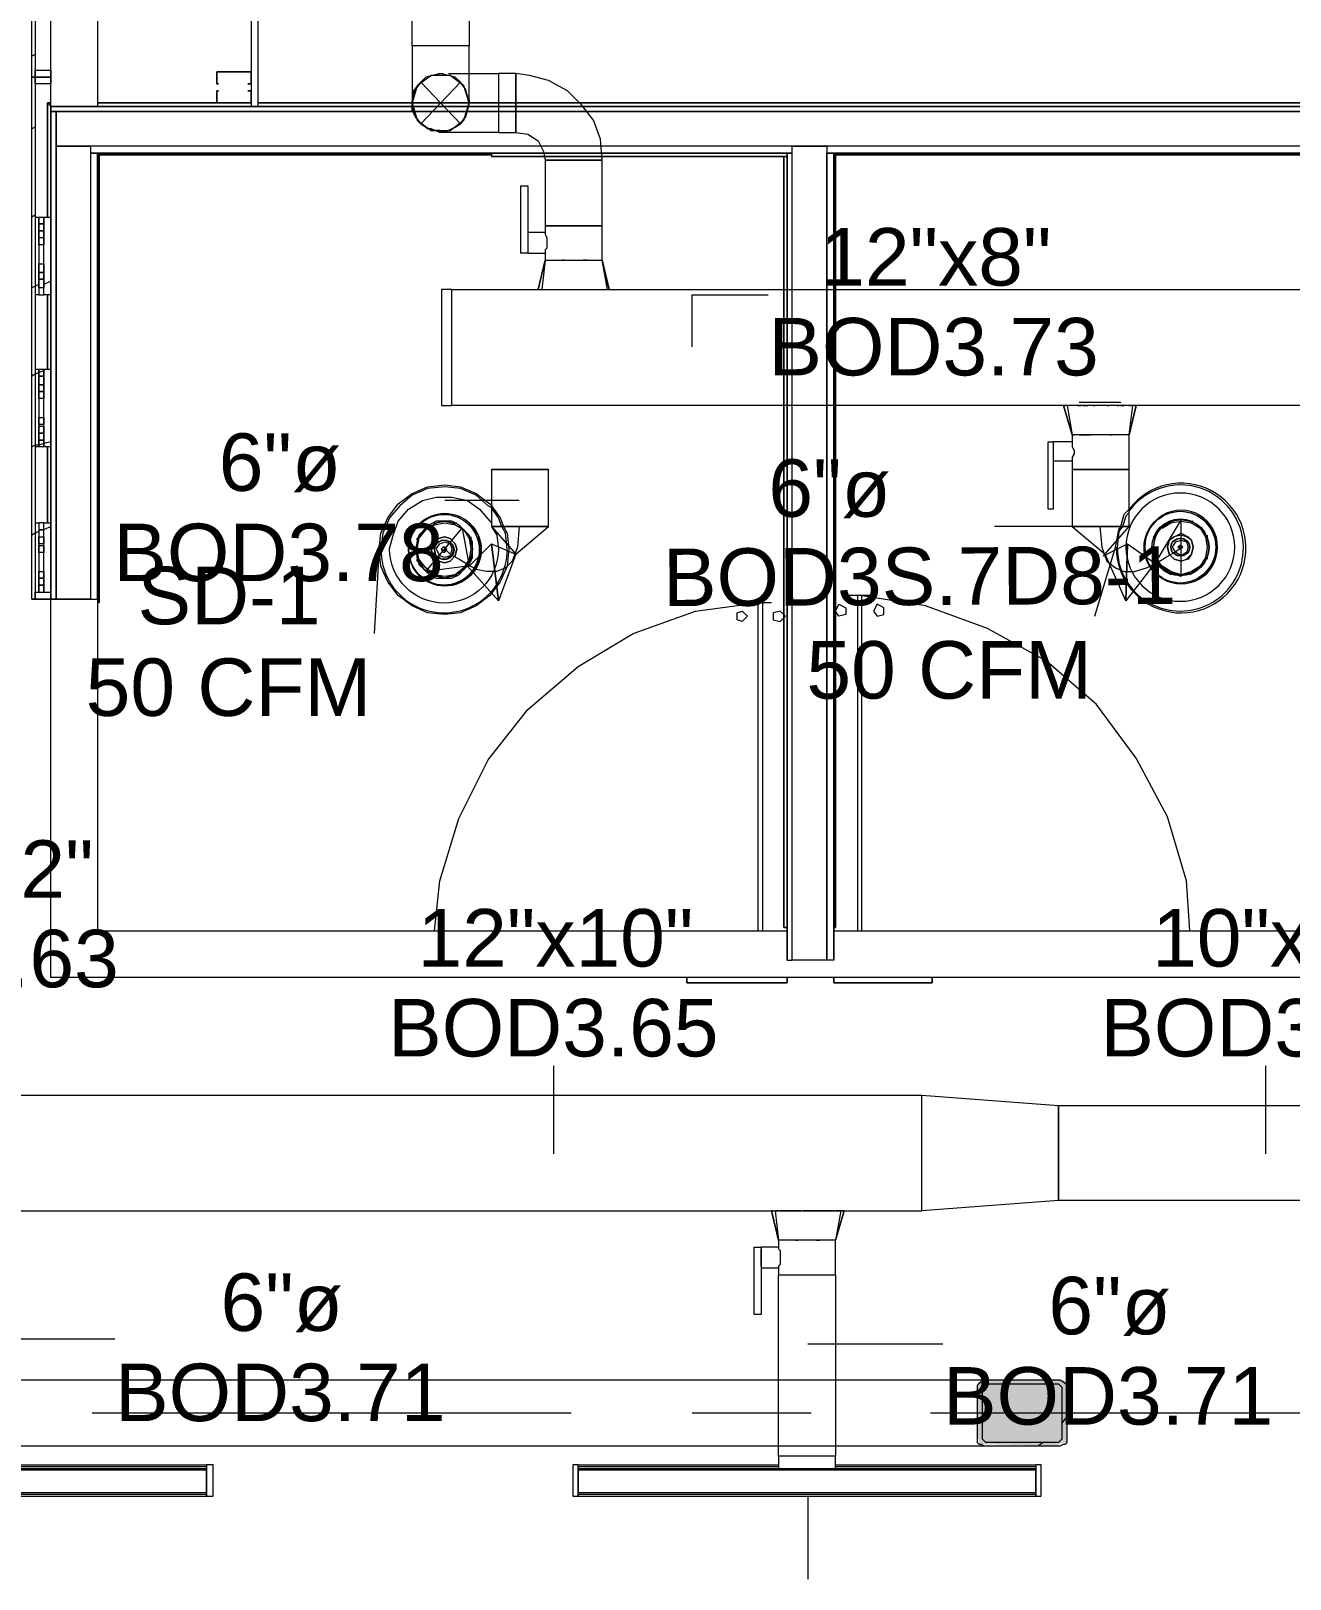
# Model space of a CAD drawing. Header units: metres. Extents: x 98 to 337, y -7 to 53.
# Drawn here: x 118.631 to 121.969, y 11.615 to 15.718 of the extents above; entities that cross this region are included whole.
import ezdxf

# ---------------------------------------------------------------- set-up
doc = ezdxf.new("R2010")
doc.units = ezdxf.units.M
doc.layers.add('HVAC - Ductos', color=5, linetype='Continuous', lineweight=0)
doc.layers.add('PDF_Text', color=7, linetype='Continuous', lineweight=0)
doc.layers.add('PDF_Geometry', color=7, linetype='Continuous', lineweight=0, true_color=0xaaaaaa)
doc.layers.add('PDF_Solid Fills', color=7, linetype='Continuous', lineweight=0, true_color=0xffffff)
doc.styles.add('PDF Helvetica', font='')
doc.styles.get('PDF Helvetica').set_extended_font_data('Helvetica')

msp = doc.modelspace()

# ---------------------------------------------------------------- hatches: boundary and pattern name
at = {"layer": 'PDF_Solid Fills', "lineweight": 0, "transparency": 33554559}
msp.add_hatch(color=256, dxfattribs=at).paths.add_polyline_path([(121.1399, 11.9858), (121.1445, 11.9858), (121.1445, 11.9721), (121.1582, 11.9721), (121.3553, 11.9675), (121.3553, 11.9721), (121.369, 11.9766), (121.3781, 11.9766), (121.3781, 12.1324), (121.369, 12.1416), (121.1491, 12.1416), (121.1445, 12.137), (121.1399, 12.1324)])

# ---------------------------------------------------------------- linework, layer by layer
at = {"layer": 'HVAC - Ductos', "lineweight": 0}
for points in [[(119.7929, 15.5275), (119.7883, 15.5091), (119.7837, 15.4909), (119.77, 15.4725), (119.7562, 15.4633), (119.7379, 15.4542), (119.715, 15.4496), (119.7379, 15.4542), (119.7562, 15.4633), (119.77, 15.4725), (119.7837, 15.4909), (119.7883, 15.5091), (119.7929, 15.5275), (119.7929, 15.5367), (119.7929, 15.5275), (119.7929, 15.5321), (119.7929, 15.5549), (119.7929, 15.5825), (119.7929, 15.6191), (119.7929, 15.6604), (119.7929, 15.6787), (119.7883, 15.6787), (119.7837, 15.6787), (119.77, 15.6787), (119.7562, 15.6787), (119.7379, 15.6787), (119.715, 15.6787), (119.6967, 15.6787), (119.6783, 15.6787), (119.6646, 15.6787), (119.6508, 15.6787), (119.6417, 15.6787), (119.6417, 17.1585)], [(119.7929, 17.1585), (119.7929, 15.6787), (119.7883, 15.6787), (119.7837, 15.6787), (119.77, 15.6787), (119.7562, 15.6787), (119.7379, 15.6787), (119.715, 15.6787), (119.6967, 15.6787), (119.6783, 15.6787), (119.6646, 15.6787), (119.6508, 15.6787), (119.6417, 15.6787), (119.6417, 15.6374), (119.6417, 15.5962), (119.6417, 15.5641), (119.6417, 15.5413), (119.6417, 15.5275)], [(119.6462, 15.5046), (119.6417, 15.5275), (119.6462, 15.5595), (119.6646, 15.5825), (119.6921, 15.6007), (119.715, 15.6053), (119.7242, 15.6053)], [(119.7929, 15.5367), (119.7883, 15.5458), (119.7837, 15.5641), (119.77, 15.5825), (119.7562, 15.5962), (119.7379, 15.6007), (119.715, 15.6053), (119.6967, 15.6007), (119.6783, 15.5962), (119.6646, 15.5825), (119.6508, 15.5641), (119.6417, 15.5458), (119.6417, 15.5321)], [(119.7929, 15.6053), (119.8067, 15.6053), (119.8525, 15.6053), (119.8707, 15.6053), (119.8707, 15.6007), (119.8707, 15.5962), (119.8707, 15.5825), (119.8707, 15.5641), (119.8707, 15.5458), (119.8707, 15.5275), (119.8707, 15.5091), (119.8707, 15.4909), (119.8707, 15.4725), (119.8707, 15.4633), (119.8707, 15.4542), (119.8707, 15.4496), (119.8249, 15.4496), (119.7837, 15.4496), (119.7516, 15.4496), (119.7287, 15.4496), (119.7196, 15.4496)], [(119.7379, 15.6053), (119.7425, 15.6053), (119.77, 15.6053), (119.7929, 15.6053)], [(119.6646, 15.5825), (119.77, 15.4725)], [(119.77, 15.5825), (119.6646, 15.4725)], [(119.6462, 15.5), (119.6462, 15.5046)], [(119.6829, 15.4587), (119.66, 15.4771), (119.6462, 15.5)], [(119.6921, 15.4587), (119.6875, 15.4587), (119.6829, 15.4587)], [(119.7196, 15.4496), (119.715, 15.4496), (119.6921, 15.4587)], [(119.715, 15.4542), (119.715, 15.4496)], [(119.9945, 15.1838), (119.9945, 15.1793), (119.9991, 15.1701), (119.9991, 15.1609), (119.9991, 15.1518), (119.9991, 15.1426), (119.9945, 15.138), (119.9945, 15.1335), (119.9945, 15.1289)], [(119.9762, 15.0327), (119.9945, 15.1106), (119.9762, 15.0327)], [(119.9945, 15.1106), (119.9854, 15.0327), (119.9945, 15.0327)], [(120.1456, 15.0327), (120.1548, 15.0327), (120.1594, 15.0327), (120.164, 15.0327), (120.1456, 15.1106), (120.164, 15.0327)], [(120.1594, 15.0327), (120.1456, 15.1106)], [(121.4056, 14.7257), (121.4148, 14.7257), (119.7471, 14.7257), (119.7471, 15.0327), (119.7196, 15.0327), (119.7196, 14.7257), (119.7471, 14.7257), (119.7471, 15.0327), (122.1479, 15.0327), (122.1479, 14.7257), (121.5202, 14.7257), (121.5293, 14.7257)], [(119.9762, 15.0327), (119.9808, 15.0327)], [(119.9991, 15.0327), (120.0174, 15.0327)], [(120.022, 15.0327), (120.0265, 15.0327), (120.0357, 15.0327), (120.0494, 15.0327), (120.054, 15.0327), (120.0586, 15.0327), (120.0816, 15.0327), (120.0861, 15.0327), (120.0907, 15.0327), (120.1044, 15.0327), (120.1136, 15.0327), (120.1182, 15.0327), (120.1228, 15.0327), (120.1411, 15.0327)], [(121.4102, 14.7348), (121.4331, 14.7348), (121.4561, 14.7348), (121.4789, 14.7348), (121.5019, 14.7348), (121.5202, 14.7348)], [(121.3782, 14.7257), (121.3919, 14.6478), (121.3919, 14.6295), (121.3415, 14.6295), (121.3415, 14.6249), (121.3415, 14.6203), (121.3415, 14.6157), (121.3415, 14.6111), (121.3415, 14.602), (121.3415, 14.5974), (121.3415, 14.5882), (121.3415, 14.5836), (121.3415, 14.5791), (121.3919, 14.5791), (121.3919, 14.5562), (121.401, 14.5562), (121.4102, 14.5562), (121.4285, 14.5562), (121.4469, 14.5562), (121.4652, 14.5562), (121.4881, 14.5562), (121.5065, 14.5562), (121.5202, 14.5562), (121.5339, 14.5562), (121.5385, 14.5562), (121.5431, 14.5562), (121.5431, 14.6478), (121.5385, 14.6478), (121.5339, 14.6478), (121.5202, 14.6478), (121.5065, 14.6478), (121.4881, 14.6478), (121.4652, 14.6478), (121.4469, 14.6478), (121.4285, 14.6478), (121.4102, 14.6478), (121.401, 14.6478), (121.3965, 14.6478), (121.3919, 14.6478), (121.3965, 14.6478), (121.3919, 14.6478)], [(121.3919, 14.7257), (121.3827, 14.7257), (121.3782, 14.7257), (121.3736, 14.7257), (121.369, 14.7257), (121.3736, 14.7257)], [(121.369, 14.7257), (121.3919, 14.6478), (121.369, 14.7257)], [(121.5385, 14.7257), (121.5202, 14.7257), (121.5019, 14.7257), (121.4789, 14.7257), (121.4561, 14.7257), (121.4331, 14.7257), (121.4102, 14.7257), (121.3965, 14.7257)], [(121.4194, 14.7257), (121.424, 14.7257), (121.4331, 14.7257)], [(121.4469, 14.7257), (121.4515, 14.7257)], [(121.4835, 14.7257), (121.4881, 14.7257)], [(121.5111, 14.7257), (121.5156, 14.7257)], [(121.5431, 14.6478), (121.5523, 14.7257), (121.5431, 14.7257), (121.5477, 14.7257)], [(121.3919, 14.6295), (121.3919, 14.6249), (121.3919, 14.6203), (121.3919, 14.6157), (121.3965, 14.6065), (121.3965, 14.5974), (121.3919, 14.5882), (121.3919, 14.5836), (121.3919, 14.5791)], [(119.8525, 14.4049), (120.0036, 14.4049), (119.8525, 14.4049), (119.9166, 14.3316), (119.8707, 14.208), (119.8525, 14.3591), (119.9166, 14.3316), (120.0036, 14.4049), (120.0036, 14.5562)], [(121.4743, 14.3271), (121.5385, 14.3591), (121.5339, 14.208), (121.4789, 14.3316), (121.4743, 14.3271), (121.5431, 14.4049), (121.5431, 14.5562), (121.5385, 14.5562), (121.5339, 14.5562), (121.5202, 14.5562), (121.5065, 14.5562), (121.4881, 14.5562), (121.4652, 14.5562), (121.4469, 14.5562), (121.4285, 14.5562), (121.4102, 14.5562), (121.401, 14.5562), (121.3919, 14.5562), (121.3919, 14.4049), (121.5431, 14.4049), (121.3919, 14.4049), (121.4789, 14.3316)], [(119.8845, 14.4049), (119.8937, 14.3867), (119.8983, 14.3454), (119.8937, 14.2996), (119.8753, 14.2584), (119.8479, 14.2217), (119.8112, 14.1942), (119.77, 14.1758), (119.7287, 14.1713), (119.6829, 14.1758), (119.6417, 14.1942), (119.605, 14.2217), (119.5776, 14.2584), (119.5592, 14.2996), (119.5546, 14.3454), (119.5592, 14.3867), (119.5776, 14.4279), (119.605, 14.4645), (119.6417, 14.492), (119.6829, 14.5103), (119.7287, 14.5149), (119.77, 14.5103), (119.8112, 14.492), (119.8479, 14.4645), (119.8525, 14.4599)], [(119.9257, 14.4737), (119.7287, 14.4737)], [(119.8525, 14.4599), (119.8753, 14.4279), (119.8845, 14.4049)], [(119.8799, 14.4049), (119.8707, 14.4279), (119.8525, 14.4553)], [(121.5202, 14.4049), (121.5293, 14.4371), (121.5431, 14.4508)], [(119.7975, 14.3775), (119.7975, 14.3729), (119.7975, 14.3683), (119.8021, 14.3454), (119.8021, 14.3637), (119.7929, 14.3821), (119.7791, 14.3958), (119.7654, 14.4095), (119.7471, 14.4187), (119.7287, 14.4187), (119.7059, 14.4187), (119.6875, 14.4095), (119.6738, 14.3958), (119.66, 14.3821), (119.6554, 14.3637), (119.6508, 14.3454), (119.6554, 14.3225), (119.66, 14.3042), (119.6738, 14.2905), (119.6875, 14.2767), (119.7059, 14.2675), (119.7287, 14.2675), (119.7471, 14.2675), (119.7654, 14.2767), (119.7791, 14.2905), (119.7929, 14.3042), (119.8021, 14.3225), (119.8021, 14.3454), (119.7975, 14.3225), (119.7929, 14.3087), (119.7791, 14.2905), (119.7654, 14.2813), (119.7471, 14.2721), (119.7287, 14.2675), (119.7059, 14.2721), (119.6921, 14.2813), (119.6738, 14.2905), (119.6646, 14.3087), (119.6554, 14.3225), (119.6554, 14.3454), (119.6554, 14.3637), (119.6646, 14.3821), (119.6738, 14.3958), (119.6921, 14.4049), (119.7059, 14.4141), (119.7287, 14.4187), (119.7471, 14.4141), (119.7654, 14.4049), (119.7791, 14.3958), (119.7929, 14.3821), (119.7975, 14.3637), (119.8021, 14.3454), (119.7975, 14.3179), (119.7975, 14.3133)], [(119.66, 14.3729), (119.6738, 14.3958), (119.6967, 14.4095)], [(119.6967, 14.4141), (119.7013, 14.4141), (119.7287, 14.4187), (119.7516, 14.4141), (119.7562, 14.4141), (119.7608, 14.4141)], [(119.9257, 14.4049), (119.9211, 14.35), (119.9074, 14.3133), (119.8891, 14.295), (119.8662, 14.2859), (119.8387, 14.2859), (119.8112, 14.2905), (119.7883, 14.3042), (119.7654, 14.3179), (119.7425, 14.3316), (119.7333, 14.3408), (119.7287, 14.3454)], [(119.7562, 14.4095), (119.7791, 14.3958), (119.7929, 14.3729)], [(119.8525, 14.4141), (119.8525, 14.4049)], [(121.4515, 14.1667), (121.5065, 14.35), (121.5156, 14.3958), (121.5202, 14.4049)], [(121.4652, 14.4049), (121.4698, 14.35), (121.4835, 14.3133), (121.5065, 14.295), (121.5293, 14.2859), (121.5569, 14.2859), (121.5889, 14.295), (121.6164, 14.3087), (121.6393, 14.3225), (121.6622, 14.3362), (121.6759, 14.3454), (121.6805, 14.35)], [(121.5431, 14.4416), (121.5339, 14.4325), (121.5247, 14.4049)], [(121.6164, 14.3042), (121.6805, 14.2721), (121.6805, 14.4233), (121.6118, 14.3087), (121.5339, 14.208), (121.5385, 14.3591), (121.6164, 14.3042), (121.6118, 14.3087)], [(121.6302, 14.4004), (121.6531, 14.4141), (121.6805, 14.4187), (121.708, 14.4141), (121.731, 14.4004), (121.7447, 14.3775), (121.7493, 14.35), (121.7447, 14.3225), (121.731, 14.2996), (121.708, 14.2859), (121.6805, 14.2767), (121.6531, 14.2859), (121.6302, 14.2996), (121.6118, 14.3225), (121.6072, 14.35), (121.6118, 14.3775), (121.6256, 14.4004)], [(121.6072, 14.3775), (121.6118, 14.3821), (121.6256, 14.4004), (121.6485, 14.4141)], [(121.6485, 14.4187), (121.6531, 14.4187), (121.6805, 14.4233), (121.7034, 14.4187), (121.708, 14.4187), (121.7126, 14.4187)], [(121.708, 14.4141), (121.731, 14.4004), (121.7447, 14.3821)], [(119.6554, 14.3683), (119.6554, 14.3729), (119.66, 14.3775)], [(119.66, 14.3179), (119.6554, 14.3454), (119.66, 14.3683)], [(119.7883, 14.2996), (119.6783, 14.2859), (119.7745, 14.4004), (119.7929, 14.2996), (119.8525, 14.3591), (119.8707, 14.208), (119.7883, 14.2996), (119.7929, 14.2996)], [(121.6118, 14.3225), (121.6072, 14.35), (121.6118, 14.3729)], [(121.7493, 14.3821), (121.7493, 14.3775)], [(121.7493, 14.3729), (121.7538, 14.35), (121.7493, 14.3225), (121.7493, 14.3179)], [(119.5546, 14.3454), (119.5409, 14.1209)], [(121.6531, 14.2767), (121.6485, 14.2813), (121.6256, 14.2996), (121.6118, 14.3179), (121.6072, 14.3225)], [(119.7013, 14.2721), (119.6967, 14.2721), (119.6967, 14.2767), (119.6738, 14.2905), (119.66, 14.3133), (119.6554, 14.3133), (119.6554, 14.3179)], [(119.7929, 14.3133), (119.7791, 14.2905), (119.7562, 14.2767)], [(119.7883, 14.2996), (119.7929, 14.2996)], [(121.7034, 14.2813), (121.6805, 14.2767), (121.6531, 14.2813)], [(121.7126, 14.2813), (121.708, 14.2813), (121.7034, 14.2767)], [(121.7447, 14.3179), (121.731, 14.2996), (121.708, 14.2813)], [(119.7516, 14.2767), (119.7287, 14.2675), (119.7013, 14.2767)], [(119.7608, 14.2767), (119.7562, 14.2721), (119.7516, 14.2721)], [(118.0519, 12.5906), (118.0519, 12.8976), (120.9933, 12.8976)], [(118.0519, 12.5906), (120.9933, 12.5906)], [(120.778, 12.5906), (120.7642, 12.5127), (120.7596, 12.5127), (120.755, 12.5127), (120.7458, 12.5127), (120.7276, 12.5127), (120.7092, 12.5127), (120.6909, 12.5127), (120.668, 12.5127), (120.6496, 12.5127), (120.636, 12.5127), (120.6222, 12.5127), (120.6176, 12.5127), (120.613, 12.5127), (120.613, 12.4944), (120.5672, 12.4944), (120.5672, 12.3157), (120.5489, 12.3157), (120.5489, 12.4944), (120.5672, 12.4944)], [(120.613, 12.5906), (120.6038, 12.5906), (120.613, 12.5127), (120.5947, 12.5906), (120.5993, 12.5906), (120.5947, 12.5906), (120.613, 12.5127)], [(120.6726, 12.5906), (120.668, 12.5906), (120.6542, 12.5906), (120.6451, 12.5906), (120.6405, 12.5906), (120.636, 12.5906), (120.6176, 12.5906)], [(120.7596, 12.5906), (120.7458, 12.5906), (120.7367, 12.5906), (120.7322, 12.5906), (120.723, 12.5906), (120.7092, 12.5906), (120.7046, 12.5906), (120.7, 12.5906), (120.6772, 12.5906)], [(120.7825, 12.5906), (120.7871, 12.5906), (120.7825, 12.5906), (120.778, 12.5906), (120.7734, 12.5906), (120.7642, 12.5906)], [(120.7871, 12.5906), (120.7642, 12.5127), (120.7871, 12.5906)], [(120.5672, 12.4394), (120.613, 12.4394), (120.613, 12.4211), (120.6176, 12.4211), (120.6222, 12.4211), (120.636, 12.4211), (120.6496, 12.4211), (120.668, 12.4211), (120.6909, 12.4211), (120.7092, 12.4211), (120.7276, 12.4211), (120.7458, 12.4211), (120.755, 12.4211), (120.7642, 12.4211), (120.7642, 11.94), (120.7596, 11.94), (120.755, 11.94), (120.7413, 11.94), (120.7276, 11.94), (120.7092, 11.94), (120.6909, 11.94), (120.6726, 11.94), (120.6542, 11.94), (120.636, 11.94), (120.6268, 11.94), (120.6176, 11.94), (120.613, 11.94), (120.613, 11.908), (120.6176, 11.908), (120.6268, 11.908), (120.636, 11.908), (120.6542, 11.908), (120.6726, 11.908), (120.6909, 11.908), (120.7092, 11.908), (120.7276, 11.908), (120.7413, 11.908), (120.755, 11.908), (120.7596, 11.908), (120.7642, 11.908), (120.7642, 11.94), (120.755, 11.94), (120.7458, 11.94), (120.7276, 11.94), (120.7092, 11.94), (120.6909, 11.94), (120.668, 11.94), (120.6496, 11.94), (120.636, 11.94), (120.6222, 11.94), (120.6176, 11.94), (120.613, 11.94), (120.613, 12.4211), (120.6176, 12.4211), (120.6222, 12.4211), (120.636, 12.4211), (120.6496, 12.4211), (120.668, 12.4211), (120.6909, 12.4211), (120.7092, 12.4211), (120.7276, 12.4211), (120.7458, 12.4211), (120.755, 12.4211), (120.7642, 12.4211), (120.7642, 12.5127)], [(120.5672, 12.444), (120.5672, 12.4486), (120.5672, 12.4532), (120.5672, 12.4624), (120.5672, 12.4669), (120.5672, 12.4715), (120.5672, 12.4806), (120.5672, 12.4852), (120.5672, 12.4898)], [(120.613, 12.4944), (120.613, 12.4898), (120.6176, 12.4852), (120.6176, 12.4806), (120.6176, 12.4715), (120.6176, 12.4624), (120.6176, 12.4532), (120.6176, 12.4486), (120.613, 12.444), (120.613, 12.4394)], [(118.565, 11.9171), (119.0964, 11.9171), (119.0964, 11.9125), (119.0964, 11.8942), (119.0964, 11.885)], [(119.0964, 11.9125), (118.565, 11.9125)], [(120.0816, 11.885), (120.0816, 11.8942), (120.0816, 11.9125), (120.0816, 11.9171), (120.613, 11.9171)], [(120.613, 11.9125), (120.0816, 11.9125)], [(120.7642, 11.9171), (121.2956, 11.9171), (121.2956, 11.9125), (121.2956, 11.8942), (121.2956, 11.885)], [(121.2956, 11.9125), (120.7642, 11.9125)], [(119.0964, 11.8621), (119.0964, 11.8575), (119.0964, 11.853), (119.0964, 11.8346), (119.0964, 11.8392), (117.8869, 11.8392), (117.8869, 11.8346), (117.8869, 11.853), (117.8869, 11.8575), (117.8869, 11.8621)], [(119.0964, 11.8988), (119.0964, 11.8942), (119.0964, 11.8896)], [(120.0816, 11.8896), (120.0816, 11.8942), (120.0816, 11.8988)], [(121.2956, 11.8621), (121.2956, 11.8575), (121.2956, 11.853), (121.2956, 11.8346), (121.2956, 11.8392), (120.0816, 11.8392), (120.0816, 11.8346), (120.0816, 11.853), (120.0816, 11.8575), (120.0816, 11.8621)], [(121.2956, 11.8988), (121.2956, 11.8942), (121.2956, 11.8896)], [(117.8869, 11.8346), (119.0964, 11.8346)], [(119.0964, 11.8575), (119.0964, 11.853), (119.0964, 11.8484)], [(120.0816, 11.8484), (120.0816, 11.853), (120.0816, 11.8575)], [(120.0816, 11.8346), (121.2956, 11.8346)], [(121.2956, 11.8575), (121.2956, 11.853), (121.2956, 11.8484)]]:
    msp.add_lwpolyline(points, dxfattribs=at)
for points in [[(119.7791, 15.5733), (119.7425, 15.6007), (119.6921, 15.6007), (119.6554, 15.5733), (119.6417, 15.5275), (119.6554, 15.4817), (119.6921, 15.4542), (119.7425, 15.4542), (119.7791, 15.4817), (119.7929, 15.5275)], [(119.9166, 15.4496), (119.9166, 15.4542), (119.9166, 15.4633), (119.9166, 15.4725), (119.9166, 15.4909), (119.9166, 15.5091), (119.9166, 15.5275), (119.9166, 15.5458), (119.9166, 15.5641), (119.9166, 15.5825), (119.9166, 15.5962), (119.9166, 15.6007), (119.9166, 15.6053), (119.8707, 15.6053), (119.8707, 15.6007), (119.8707, 15.5962), (119.8707, 15.5825), (119.8707, 15.5641), (119.8707, 15.5458), (119.8707, 15.5275), (119.8707, 15.5091), (119.8707, 15.4909), (119.8707, 15.4725), (119.8707, 15.4633), (119.8707, 15.4542), (119.8707, 15.4496)], [(119.9166, 15.6053), (119.9166, 15.6007), (119.9166, 15.5962), (119.9166, 15.5825), (119.9166, 15.5641), (119.9166, 15.5458), (119.9166, 15.5275), (119.9166, 15.5091), (119.9166, 15.4909), (119.9166, 15.4725), (119.9166, 15.4633), (119.9166, 15.4542), (119.9166, 15.4496), (119.9487, 15.445), (119.9762, 15.4267), (119.9899, 15.3992), (119.9945, 15.3763), (119.9991, 15.3763), (120.0036, 15.3763), (120.0174, 15.3763), (120.0311, 15.3763), (120.0494, 15.3763), (120.0724, 15.3763), (120.0907, 15.3763), (120.109, 15.3763), (120.1228, 15.3763), (120.1365, 15.3763), (120.1456, 15.3763), (120.1411, 15.4312), (120.1228, 15.4817), (120.0907, 15.5229), (120.054, 15.5595), (120.0036, 15.5871), (119.9533, 15.6007)], [(119.715, 15.4542), (119.6967, 15.4542), (119.6783, 15.4633), (119.6646, 15.4725), (119.6508, 15.4909), (119.6417, 15.5091), (119.6417, 15.5275), (119.6417, 15.5321), (119.6417, 15.5275), (119.6417, 15.5091), (119.6508, 15.4909), (119.6646, 15.4725), (119.6783, 15.4633), (119.6967, 15.4542)], [(120.1456, 15.2022), (120.1365, 15.2022), (120.1228, 15.2022), (120.109, 15.2022), (120.0907, 15.2022), (120.0724, 15.2022), (120.0494, 15.2022), (120.0311, 15.2022), (120.0174, 15.2022), (120.0036, 15.2022), (119.9991, 15.2022), (119.9945, 15.2022), (119.9991, 15.2022), (120.0036, 15.2022), (120.0174, 15.2022), (120.0311, 15.2022), (120.0494, 15.2022), (120.0724, 15.2022), (120.0907, 15.2022), (120.109, 15.2022), (120.1228, 15.2022), (120.1365, 15.2022), (120.1456, 15.2022), (120.1456, 15.3763), (120.1365, 15.3763), (120.1228, 15.3763), (120.109, 15.3763), (120.0907, 15.3763), (120.0724, 15.3763), (120.0494, 15.3763), (120.0311, 15.3763), (120.0174, 15.3763), (120.0036, 15.3763), (119.9991, 15.3763), (119.9945, 15.3763), (119.9945, 15.2022), (119.9945, 15.1838), (119.9487, 15.1838), (119.9487, 15.1793), (119.9487, 15.1747), (119.9487, 15.1701), (119.9487, 15.1655), (119.9487, 15.1563), (119.9487, 15.1518), (119.9487, 15.1426), (119.9487, 15.138), (119.9487, 15.1335), (119.9487, 15.1289), (119.9303, 15.1289), (119.9303, 15.3076), (119.9487, 15.3076), (119.9487, 15.1289), (119.9945, 15.1289), (119.9945, 15.1106), (119.9991, 15.1106), (120.0036, 15.1106), (120.0174, 15.1106), (120.0311, 15.1106), (120.0494, 15.1106), (120.0724, 15.1106), (120.0907, 15.1106), (120.109, 15.1106), (120.1228, 15.1106), (120.1365, 15.1106), (120.1411, 15.1106), (120.1456, 15.1106)], [(120.0449, 15.1106), (120.0403, 15.1106)], [(120.1044, 15.1106), (120.0998, 15.1106), (120.0953, 15.1106), (120.0998, 15.1106)], [(121.5614, 14.7257), (121.5431, 14.6478), (121.5614, 14.7257), (121.5569, 14.7257)], [(121.3415, 14.4508), (121.3278, 14.4508), (121.3278, 14.6295), (121.3415, 14.6295)], [(121.4102, 14.6478), (121.4377, 14.6478), (121.4423, 14.6478), (121.4377, 14.6478)], [(121.4927, 14.6478), (121.4973, 14.6478)], [(119.8525, 14.5562), (119.8616, 14.5562), (119.8707, 14.5562), (119.8891, 14.5562), (119.9074, 14.5562), (119.9257, 14.5562), (119.9487, 14.5562), (119.967, 14.5562), (119.9808, 14.5562), (119.9945, 14.5562), (119.9991, 14.5562), (120.0036, 14.5562), (119.9991, 14.5562), (119.9945, 14.5562), (119.9808, 14.5562), (119.967, 14.5562), (119.9487, 14.5562), (119.9257, 14.5562), (119.9074, 14.5562), (119.8891, 14.5562), (119.8707, 14.5562), (119.8616, 14.5562)], [(119.6554, 14.3454), (119.66, 14.3729), (119.6783, 14.3958), (119.7013, 14.4095), (119.7287, 14.4141), (119.7562, 14.4095), (119.7791, 14.3958), (119.7929, 14.3729), (119.7975, 14.3454), (119.7929, 14.3179), (119.7791, 14.295), (119.7562, 14.2767), (119.7287, 14.2721), (119.7013, 14.2767), (119.6783, 14.295), (119.66, 14.3179)], [(119.8525, 14.4049), (119.8616, 14.4049), (119.8707, 14.4049), (119.8891, 14.4049), (119.9074, 14.4049), (119.9257, 14.4049), (119.9487, 14.4049), (119.967, 14.4049), (119.9808, 14.4049), (119.9945, 14.4049), (119.9991, 14.4049), (120.0036, 14.4049), (119.9991, 14.4049), (119.9945, 14.4049), (119.9808, 14.4049), (119.967, 14.4049), (119.9487, 14.4049), (119.9257, 14.4049), (119.9074, 14.4049), (119.8891, 14.4049), (119.8707, 14.4049), (119.8616, 14.4049)], [(121.3919, 14.4049), (121.401, 14.4049), (121.4102, 14.4049), (121.4285, 14.4049), (121.4469, 14.4049), (121.4652, 14.4049), (121.4881, 14.4049), (121.5065, 14.4049), (121.5202, 14.4049), (121.5339, 14.4049), (121.5385, 14.4049), (121.5431, 14.4049), (121.5385, 14.4049), (121.5339, 14.4049), (121.5202, 14.4049), (121.5065, 14.4049), (121.4881, 14.4049), (121.4652, 14.4049), (121.4469, 14.4049), (121.4285, 14.4049), (121.4102, 14.4049), (121.401, 14.4049)], [(119.7608, 14.3454), (119.7562, 14.3591), (119.7425, 14.3729), (119.7287, 14.3775), (119.7105, 14.3729), (119.6967, 14.3591), (119.6921, 14.3454), (119.6967, 14.3591), (119.7105, 14.3729), (119.7287, 14.3775), (119.7425, 14.3729), (119.7562, 14.3591)], [(119.7013, 14.3454), (119.7059, 14.3591), (119.7196, 14.3683), (119.7333, 14.3683), (119.7471, 14.3591), (119.7516, 14.3454), (119.7471, 14.3271), (119.7333, 14.3179), (119.7196, 14.3179), (119.7059, 14.3271)], [(119.7059, 14.3454), (119.715, 14.3591), (119.7287, 14.3637), (119.7425, 14.3591), (119.7471, 14.3454), (119.7425, 14.3271), (119.7287, 14.3225), (119.715, 14.3271)], [(121.7126, 14.35), (121.708, 14.3683), (121.6943, 14.3775), (121.6805, 14.3821), (121.6622, 14.3775), (121.6485, 14.3683), (121.6439, 14.35), (121.6485, 14.3683), (121.6622, 14.3775), (121.6805, 14.3867), (121.6989, 14.3775), (121.708, 14.3683)], [(121.6531, 14.35), (121.6576, 14.3637), (121.6714, 14.3729), (121.6851, 14.3729), (121.6989, 14.3637), (121.7034, 14.35), (121.6989, 14.3362), (121.6851, 14.3271), (121.6714, 14.3271), (121.6576, 14.3362)], [(121.6576, 14.35), (121.6668, 14.3637), (121.6805, 14.3683), (121.6943, 14.3637), (121.6989, 14.35), (121.6943, 14.3362), (121.6805, 14.3271), (121.6668, 14.3362)], [(119.6921, 14.3454), (119.6967, 14.3271), (119.7105, 14.3133), (119.7287, 14.3087), (119.7425, 14.3133), (119.7562, 14.3271), (119.7608, 14.3454), (119.7562, 14.3271), (119.7425, 14.3133), (119.7287, 14.3087), (119.7105, 14.3133), (119.6967, 14.3271)], [(119.7333, 14.3454), (119.7287, 14.35), (119.7242, 14.35), (119.7196, 14.3454), (119.7242, 14.35), (119.7287, 14.35)], [(119.7196, 14.3454), (119.7242, 14.3408), (119.7287, 14.3408), (119.7333, 14.3454), (119.7287, 14.3362), (119.7242, 14.3362)], [(121.6439, 14.35), (121.6485, 14.3316), (121.6622, 14.3179), (121.6805, 14.3133), (121.6943, 14.3179), (121.708, 14.3316), (121.7126, 14.35), (121.708, 14.3316), (121.6989, 14.3179), (121.6805, 14.3133), (121.6622, 14.3179), (121.6485, 14.3316)], [(121.6759, 14.35), (121.6759, 14.3454), (121.6805, 14.3454), (121.6851, 14.35), (121.6805, 14.3454), (121.6759, 14.3454), (121.6714, 14.35), (121.6759, 14.3546), (121.6805, 14.3546), (121.6851, 14.35), (121.6805, 14.3546), (121.6759, 14.3546)], [(120.9933, 12.5906), (120.9933, 12.8976), (121.3553, 12.8701), (121.3553, 12.6181)], [(121.3553, 12.8701), (123.7607, 12.8701), (123.7607, 12.6181), (121.3553, 12.6181)], [(120.6588, 12.5127), (120.6634, 12.5127)], [(120.7138, 12.5127), (120.7184, 12.5127), (120.723, 12.5127), (120.7184, 12.5127)], [(119.0964, 11.8438), (119.0964, 11.9034), (117.8869, 11.9034), (117.8869, 11.908), (119.0964, 11.908), (119.0964, 11.9034), (117.8869, 11.9034), (117.8869, 11.8438)], [(119.1148, 11.8346), (119.1148, 11.9171), (119.0964, 11.9171), (119.0964, 11.8346)], [(120.0678, 11.8346), (120.0816, 11.8346), (120.0816, 11.9171), (120.0678, 11.9171)], [(121.2956, 11.8438), (121.2956, 11.9034), (120.0816, 11.9034), (120.0816, 11.908), (121.2956, 11.908), (121.2956, 11.9034), (120.0816, 11.9034), (120.0816, 11.8438)], [(121.3094, 11.8346), (121.3094, 11.9171), (121.2956, 11.9171), (121.2956, 11.8346)]]:
    msp.add_lwpolyline(points, close=True, dxfattribs=at)
for points in [[(119.8525, 14.5562), (119.8525, 14.4049), (119.8662, 14.3821), (119.8707, 14.3454, -0.994312), (119.5822, 14.3454), (119.5913, 14.3821), (119.605, 14.4187), (119.6325, 14.4508), (119.6692, 14.4737), (119.7059, 14.4829), (119.7471, 14.4829), (119.7883, 14.4737), (119.8204, 14.4508), (119.8479, 14.4187), (119.8525, 14.4141)], [(119.8525, 14.4553), (119.8433, 14.4599), (119.8112, 14.4874), (119.77, 14.5057), (119.7287, 14.5103), (119.6829, 14.5057), (119.6417, 14.4874), (119.6096, 14.4599), (119.5822, 14.4279), (119.5638, 14.3867), (119.5592, 14.3454, 1.013808), (119.8937, 14.3454), (119.8891, 14.3867), (119.8799, 14.4049)], [(121.5247, 14.4049), (121.5156, 14.3912), (121.5111, 14.35, 1.014029), (121.8455, 14.35, 0.721767), (121.5431, 14.4462)]]:
    msp.add_lwpolyline(points, format="xyb", dxfattribs=at)
for points in [[(121.8226, 14.35, 0.994592), (121.5339, 14.35, 0.994132)], [(121.7768, 14.35, 1.018637), (121.5843, 14.35, 1.009901)], [(119.8249, 14.3454, 0.971219), (119.6325, 14.3454, 1.010268)]]:
    msp.add_lwpolyline(points, format="xyb", close=True, dxfattribs=at)
for centre, radius in [((121.6772, 14.35), 0.095), ((121.6793, 14.35), 0.095), ((121.6793, 14.35), 0.095), ((119.7288, 14.3431), 0.0963), ((119.7262, 14.3431), 0.0936), ((119.7267, 14.3431), 0.0936), ((121.6782, 14.3494), 0.0756), ((121.681, 14.3496), 0.0737), ((119.7271, 14.3427), 0.0259)]:
    msp.add_circle(centre, radius, dxfattribs=at)
msp.add_arc((121.6805, 14.3476), 0.1718, 179.233, 143.1119, dxfattribs=at)
msp.add_ellipse((121.6783, 14.35), major_axis=(-0.0252, 0.0003), ratio=0.943665, start_param=0.012649, end_param=6.295834, dxfattribs=at)
at = {"layer": 'PDF_Geometry', "lineweight": 0}
for points in [[(122.7114, 19.2798), (122.7114, 15.5183), (122.7114, 15.5046), (122.7114, 14.2125), (122.6931, 14.2125), (122.6931, 15.5046), (122.7114, 15.5046), (118.6841, 15.5046), (118.6841, 15.5183), (118.6749, 15.5275), (118.6749, 15.2251), (118.6749, 15.5275), (118.6841, 15.5275), (118.6749, 15.5275), (118.6841, 15.5183), (118.6841, 19.2798)], [(118.8078, 19.2798), (118.8078, 15.5183), (122.5877, 15.5183), (122.7114, 15.5183), (118.6841, 15.5183), (118.8078, 15.5183), (119.2156, 15.5183), (119.2339, 15.5183), (122.1662, 15.5183), (119.2339, 15.5183), (119.2339, 19.2798)], [(119.2156, 19.2798), (119.2156, 15.5183), (118.8078, 15.5183), (122.5877, 15.5183), (122.1846, 15.5183), (122.1662, 15.5183), (122.1662, 19.2798)], [(122.7573, 15.5962), (122.7481, 15.5962), (122.7481, 16.8241), (122.7573, 16.8241), (122.7573, 15.5962), (122.7481, 15.5962), (122.7481, 14.2125), (122.7114, 14.2125), (122.7114, 13.2091), (122.5877, 13.2091), (118.6841, 13.2091), (118.6841, 13.3329), (118.6841, 14.2125), (118.8078, 14.2125), (118.8078, 15.3946), (118.8078, 14.2125), (118.8078, 15.3946), (118.7895, 15.3946), (118.7895, 14.2125), (118.8078, 14.2125), (118.8078, 15.3946), (119.8525, 15.3946), (119.8525, 15.3901), (119.8525, 15.3855)], [(118.6429, 15.6558), (118.6337, 15.6512)], [(119.2156, 15.5779), (119.2064, 15.5779), (119.2156, 15.5779), (119.2156, 15.6053), (119.2156, 15.6099), (119.1285, 15.6099), (119.124, 15.6099), (119.124, 15.6053), (119.124, 15.5779), (119.124, 15.6053), (119.124, 15.6099), (119.1285, 15.6099), (119.2156, 15.6099)], [(119.2156, 15.5275), (118.8078, 15.5275), (119.2156, 15.5275), (119.2156, 15.5321), (119.2156, 15.5595)], [(118.6337, 14.2125), (118.652, 14.2125), (118.6658, 14.2125), (118.6841, 14.2125), (118.6841, 15.5046), (118.6979, 15.5046), (122.6931, 15.5046), (122.6931, 15.4129), (122.6931, 14.2125), (122.6015, 14.2125), (122.6015, 15.4129), (122.6931, 15.4129), (118.6979, 15.4129), (118.6979, 15.5046), (118.6979, 14.2125), (118.6841, 14.2125), (118.6841, 15.5183), (118.6841, 15.2251)], [(118.6429, 14.4141), (118.652, 14.4141), (118.652, 14.2308), (118.652, 14.2492), (118.6658, 14.2492), (118.6658, 14.2308), (118.6658, 14.4141), (118.6841, 14.4141), (118.6841, 14.6157), (118.6658, 14.6157), (118.652, 14.6157), (118.652, 14.634), (118.652, 14.6524), (118.6658, 14.6524), (118.6658, 14.634), (118.6658, 14.6524), (118.652, 14.6524), (118.652, 14.634), (118.6658, 14.634), (118.652, 14.634), (118.6658, 14.634), (118.6658, 14.6157), (118.6658, 14.8219), (118.6841, 14.8219), (118.6841, 15.0189), (118.6658, 15.0189), (118.6658, 15.0373), (118.652, 15.0373), (118.652, 15.0189), (118.6658, 15.0189), (118.6658, 15.2251), (118.6841, 15.2251), (118.6841, 15.5183), (118.6841, 15.3946), (118.6841, 14.2125), (118.8078, 14.2125), (118.8078, 13.3329), (120.636, 13.3329), (120.636, 15.3946)], [(118.6841, 14.2125), (118.6841, 15.5183), (122.7114, 15.5183), (122.716, 15.5275), (122.716, 15.2251), (122.716, 15.5275), (122.7114, 15.5275), (122.716, 15.5275), (122.7114, 15.5183), (122.7114, 14.2125), (122.7114, 15.5183), (122.7114, 15.2251)], [(118.6429, 15.4633), (118.6337, 15.4587)], [(120.6496, 15.3946), (120.636, 15.3946), (118.8078, 15.3946), (118.7895, 15.3946)], [(120.6496, 15.3946), (118.7895, 15.3946)], [(120.636, 15.3855), (119.8525, 15.3855), (120.636, 15.3855), (120.636, 15.3901), (120.636, 15.3946), (118.8078, 15.3946), (118.8124, 15.3901), (118.8124, 14.2034), (118.8078, 14.2034), (118.8124, 14.2034), (118.8124, 15.3901), (119.8525, 15.3901), (118.8124, 15.3901), (118.8078, 15.3946), (119.8525, 15.3946)], [(120.7596, 15.3946), (120.7413, 15.3946)], [(120.7413, 15.3946), (120.7596, 15.3946)], [(122.5831, 15.3946), (120.7596, 15.3946), (120.7596, 13.3329), (122.5877, 13.3329)], [(122.5785, 15.3901), (120.7596, 15.3901), (122.5785, 15.3901)], [(118.6429, 15.2297), (118.6337, 15.2251)], [(118.6429, 15.2251), (118.652, 15.2251), (118.652, 15.0189), (118.6429, 15.0189)], [(118.6658, 15.1701), (118.6658, 15.1518), (118.652, 15.1518), (118.652, 15.1701)], [(118.652, 15.0464), (118.6429, 15.0418), (118.6337, 15.0373)], [(118.6841, 15.0555), (118.6658, 15.0464)], [(118.6841, 15.0189), (118.6841, 14.8219)], [(118.6704, 14.8219), (118.6658, 14.8173), (118.652, 14.8127), (118.6429, 14.8082), (118.6337, 14.8036)], [(118.6429, 14.8219), (118.652, 14.8219), (118.652, 14.6157), (118.6429, 14.6157)], [(118.6841, 14.6295), (118.6658, 14.6249), (118.652, 14.6203), (118.6429, 14.6203), (118.6337, 14.6157)], [(118.6841, 14.6157), (118.6841, 14.4141)], [(118.6841, 14.4049), (118.6658, 14.3958), (118.652, 14.3958), (118.652, 14.3775), (118.6658, 14.3775), (118.6658, 14.3958), (118.6658, 14.4141), (118.652, 14.4141), (118.652, 14.3958), (118.6658, 14.3958)], [(118.652, 14.3912), (118.6429, 14.3867), (118.6337, 14.3821)], [(119.7013, 13.3329), (119.715, 13.4658), (119.7654, 13.6306), (119.8433, 13.7864), (119.9487, 13.9193), (120.0816, 14.0338), (120.2282, 14.1209), (120.3931, 14.1804), (120.5626, 14.2034)], [(120.5352, 14.2034), (120.5947, 14.2034)], [(120.558, 14.2034), (120.558, 13.3329)], [(120.5718, 13.3329), (120.5718, 14.2034)], [(120.8558, 14.2217), (120.8009, 14.2217)], [(120.8238, 13.3329), (120.8238, 14.2217)], [(121.7034, 13.3329), (121.6943, 13.4658), (121.6439, 13.6352), (121.5614, 13.791), (121.4561, 13.9331), (121.3232, 14.0476), (121.1674, 14.1346), (121.0025, 14.1942), (120.8283, 14.2217)], [(120.8329, 14.2217), (120.8329, 13.3329)], [(121.172, 12.1416), (117.4562, 12.1416)], [(120.0632, 12.0546), (118.7941, 12.0546)], [(120.7, 12.0546), (120.3839, 12.0546)], [(122.2854, 12.0546), (121.0162, 12.0546)], [(121.3644, 12.027), (121.3782, 12.0454)], [(117.4562, 11.9675), (121.172, 11.9675)], [(121.3002, 11.9675), (121.314, 11.9766)]]:
    msp.add_lwpolyline(points, dxfattribs=at)
for points in [[(118.6429, 15.5962), (118.6337, 15.5962), (118.6337, 16.8241), (118.6429, 16.8241)], [(118.6429, 14.2125), (118.6337, 14.2125), (118.6337, 15.5962), (118.6429, 15.5962)], [(118.6429, 15.6145), (118.6841, 15.6145), (118.6841, 15.5962), (118.6429, 15.5962)], [(118.6841, 15.5962), (118.6841, 15.5779), (118.6429, 15.5779), (118.6429, 15.5962)], [(119.1285, 15.5779), (119.124, 15.5779)], [(119.124, 15.5321), (119.124, 15.5275), (119.1285, 15.5275), (119.2156, 15.5275), (119.1285, 15.5275), (119.124, 15.5275), (119.124, 15.5321), (119.124, 15.5595)], [(119.1285, 15.5595), (119.124, 15.5595)], [(119.2064, 15.5595), (119.2156, 15.5595)], [(122.1662, 15.5275), (119.2339, 15.5275)], [(118.7895, 15.4129), (118.7895, 14.2125), (118.6979, 14.2125), (118.6979, 15.4129)], [(120.6496, 15.3946), (120.6496, 15.4129), (118.7895, 15.4129), (118.7895, 15.3946)], [(118.8078, 14.2125), (118.8078, 15.3946)], [(120.636, 15.3946), (120.636, 13.2549), (120.6496, 13.2549), (120.6496, 15.3946), (120.636, 15.3946), (120.636, 13.3329), (120.636, 13.2549), (120.636, 15.3946), (120.636, 13.342), (120.6268, 13.342), (120.6268, 15.3855), (120.6268, 13.342), (120.636, 13.342)], [(120.7413, 15.4129), (120.7413, 13.2549), (120.6496, 13.2549), (120.6496, 15.4129)], [(120.7413, 15.4129), (120.7413, 15.3946), (122.6015, 15.3946), (122.6015, 15.4129)], [(122.6015, 15.3946), (122.5831, 15.3946), (120.7917, 15.3946), (122.5831, 15.3946), (120.7596, 15.3946), (120.7596, 13.342), (120.7596, 15.3946), (120.7596, 13.2549), (120.7413, 13.2549), (120.7413, 15.3946)], [(120.7642, 13.342), (120.7642, 15.3946), (120.7642, 13.342), (120.7596, 13.342)], [(120.7596, 13.2549), (120.7596, 13.3329), (120.7596, 15.3946)], [(118.6658, 15.2251), (118.6658, 15.2068), (118.652, 15.2068), (118.652, 15.2251)], [(118.6658, 15.1884), (118.652, 15.1884), (118.652, 15.2068), (118.6658, 15.2068)], [(118.6658, 15.1701), (118.652, 15.1701), (118.652, 15.1884), (118.6658, 15.1884)], [(118.6658, 15.0785), (118.652, 15.0785), (118.652, 15.1014), (118.6658, 15.1014)], [(118.6658, 15.0601), (118.652, 15.0601), (118.652, 15.0785), (118.6658, 15.0785)], [(118.652, 15.0373), (118.652, 15.0601), (118.6658, 15.0601), (118.6658, 15.0373)], [(118.6749, 15.0189), (118.6749, 14.8219)], [(118.6658, 14.8219), (118.6658, 14.8036), (118.652, 14.8036), (118.652, 14.8219)], [(118.6658, 14.7806), (118.652, 14.7806), (118.652, 14.8036), (118.6658, 14.8036)], [(118.6658, 14.7624), (118.652, 14.7624), (118.652, 14.7806), (118.6658, 14.7806)], [(118.6658, 14.744), (118.652, 14.744), (118.652, 14.7624), (118.6658, 14.7624)], [(118.6658, 14.6753), (118.652, 14.6753), (118.652, 14.6936), (118.6658, 14.6936)], [(118.6658, 14.6524), (118.652, 14.6524), (118.652, 14.6707), (118.6658, 14.6707)], [(118.6749, 14.6157), (118.6749, 14.4141)], [(118.6658, 14.3591), (118.652, 14.3591), (118.652, 14.3775), (118.6658, 14.3775)], [(118.6658, 14.3362), (118.652, 14.3362), (118.652, 14.3546), (118.6658, 14.3546)], [(118.6658, 14.2675), (118.652, 14.2675), (118.652, 14.2859), (118.6658, 14.2859)], [(118.6658, 14.2492), (118.652, 14.2492), (118.652, 14.2675), (118.6658, 14.2675)], [(118.6429, 14.2308), (118.6841, 14.2308), (118.6841, 14.2125), (118.6429, 14.2125)], [(120.7642, 14.1804), (120.7734, 14.1988), (120.7917, 14.1896), (120.7917, 14.1713), (120.7734, 14.1667)], [(120.865, 14.1804), (120.8742, 14.1667), (120.8925, 14.1713), (120.8925, 14.1896), (120.8742, 14.1988)], [(120.5306, 14.1667), (120.5168, 14.153), (120.5031, 14.1576), (120.5031, 14.1758), (120.5168, 14.1804)], [(120.6314, 14.1667), (120.6176, 14.1804), (120.5993, 14.1758), (120.5993, 14.1576), (120.6176, 14.153)], [(120.636, 13.2091), (120.636, 13.1954), (120.3702, 13.1954), (120.3702, 13.2091), (120.3702, 13.1954), (120.636, 13.1954)], [(121.0207, 13.2091), (121.0207, 13.1954), (120.7596, 13.1954), (120.7596, 13.2091), (120.7596, 13.1954), (121.0207, 13.1954)], [(121.172, 12.1416), (121.1628, 12.1416), (121.1582, 12.1416), (121.1491, 12.137), (121.1445, 12.1324), (121.1399, 12.1279), (121.1399, 12.1233), (121.1399, 12.1187), (121.1399, 11.9904), (121.1399, 11.9858), (121.1399, 11.9766), (121.1445, 11.9721), (121.1491, 11.9721), (121.1582, 11.9675), (121.1628, 11.9675), (121.172, 11.9675), (121.3461, 11.9675), (121.3553, 11.9675), (121.3599, 11.9675), (121.369, 11.9721), (121.3736, 11.9721), (121.3782, 11.9766), (121.3782, 11.9858), (121.3782, 11.9904), (121.3782, 12.1187), (121.3782, 12.1233), (121.3782, 12.1279), (121.3736, 12.1324), (121.369, 12.137), (121.3599, 12.1416), (121.3553, 12.1416), (121.3461, 12.1416)], [(121.1536, 11.9904), (121.1536, 12.1187), (121.1536, 12.1233), (121.1582, 12.1279), (121.1628, 12.1324), (121.1674, 12.1324), (121.172, 12.1324), (121.3461, 12.1324), (121.3507, 12.1324), (121.3553, 12.1324), (121.3599, 12.1279), (121.3644, 12.1233), (121.3644, 12.1187), (121.3644, 11.9904), (121.3644, 11.9858), (121.3599, 11.9812), (121.3553, 11.9766), (121.3507, 11.9766), (121.3461, 11.9766), (121.172, 11.9766), (121.1674, 11.9766), (121.1628, 11.9766), (121.1582, 11.9812), (121.1536, 11.9858)]]:
    msp.add_lwpolyline(points, close=True, dxfattribs=at)
at = {"layer": 'PDF_Geometry', "color": 7, "lineweight": 0}
for points in [[(120.3839, 14.8814), (120.3839, 15.0189), (120.5855, 15.0189)], [(121.4652, 14.4049), (121.1858, 14.4049)], [(120.0174, 12.7418), (120.0174, 12.9755)], [(121.9051, 12.7418), (121.9051, 12.9755)], [(120.9933, 12.5906), (120.9933, 12.8976)], [(118.4917, 12.2515), (118.8536, 12.2515)], [(120.6909, 12.2378), (121.0483, 12.2378)], [(120.6909, 11.8346), (120.6909, 11.6147)]]:
    msp.add_lwpolyline(points, dxfattribs=at)

# ---------------------------------------------------------------- texts
at = {"layer": 'PDF_Text', "lineweight": 0, "char_height": 0.15242, "attachment_point": 4, "style": 'PDF Helvetica'}
for s, insert in [('12"x8"', (120.7238, 15.1186)), ('BOD3.73', (120.5863, 14.8804)), ('6"ø', (119.1293, 14.5734)), ('6"ø', (120.5863, 14.5047)), ('BOD3.78', (118.8498, 14.3351)), ('SD-1', (118.914, 14.2206)), ('50 CFM', (120.6871, 14.0236)), ('50 CFM', (118.7765, 13.9778)), ('14"x12"', (118.0663, 13.4967)), ('12"x10"', (119.6562, 13.3134)), ('10"x8"', (121.6035, 13.3134)), ('BOD3.63', (117.9885, 13.2584)), ('BOD3.65', (119.5783, 13.0751)), ('BOD3.68', (121.4661, 13.0751)), ('6"ø', (119.1339, 12.3466)), ('6"ø', (121.3286, 12.3375)), ('BOD3.71', (118.8544, 12.1084)), ('BOD3.71', (121.0491, 12.0992))]:
    msp.add_mtext(s, dxfattribs=dict(at, insert=insert))
at = {"layer": 'PDF_Text', "lineweight": 0, "insert": (120.3068, 14.2687), "char_height": 0.152415, "attachment_point": 4, "rotation": 0.2619, "style": 'PDF Helvetica'}
msp.add_mtext('BOD3S.7D8-1', dxfattribs=at)

doc.saveas('drawing.dxf')
